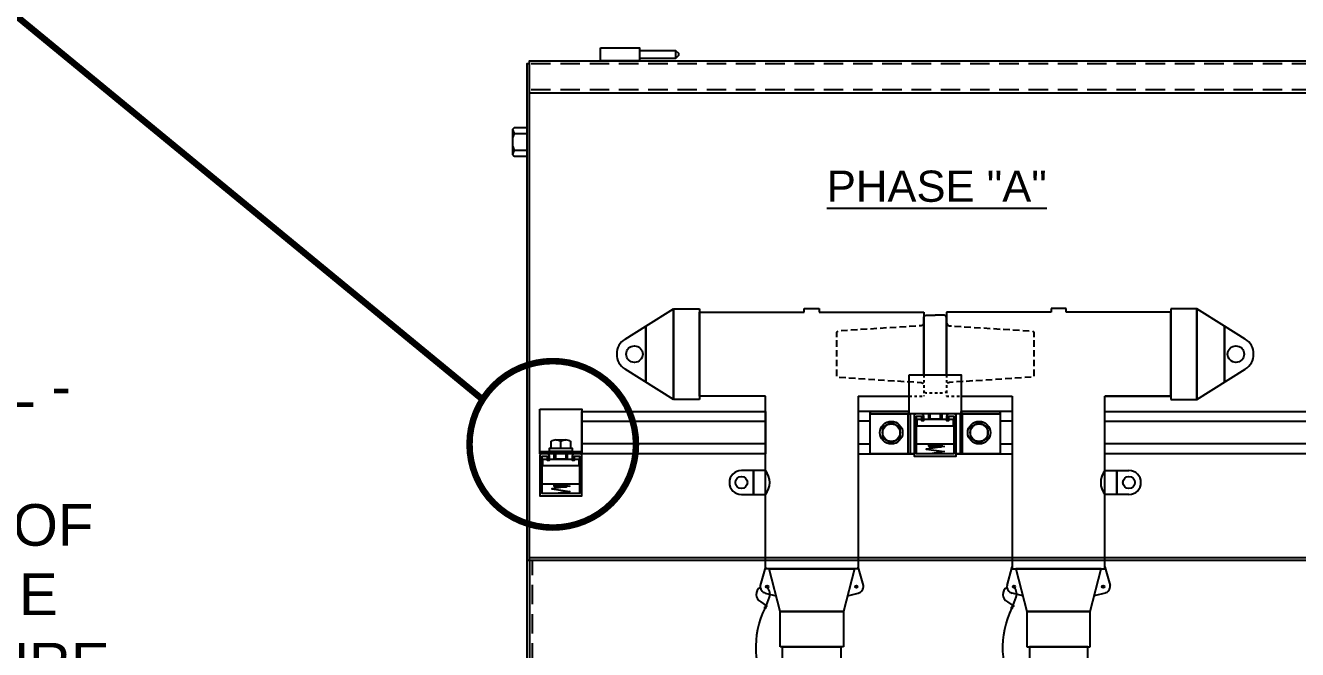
# Model space of a CAD drawing. Header units: feet. Extents: x -208 to 2089, y -974 to 342.
# Drawn here: x 187.01 to 235.92, y 102.44 to 126.43 of the extents above; entities that cross this region are included whole.
import ezdxf
from ezdxf import colors
from ezdxf.entities.mleader import LeaderData, LeaderLine
from ezdxf.math import Vec2, Vec3

# ---------------------------------------------------------------- set-up
doc = ezdxf.new("R2010")
doc.units = ezdxf.units.FT
doc.header["$MEASUREMENT"] = 0
doc.linetypes.add('HIDDEN', pattern=[0.375, 0.25, -0.125])
doc.linetypes.add('PHANTOM2', pattern=[1.25, 0.625, -0.125, 0.125, -0.125, 0.125, -0.125])
for name, color, linetype in [('E-DETL', 7, 'Continuous'), ('E-EQPM-ENCL', 8, 'Continuous'), ('E-EQPM-HRDW', 16, 'Continuous'), ('E-GRND', 3, 'Continuous'), ('G-ANNO-TEXT', 1, 'Continuous'), ('G-DETL-LINE', 153, 'PHANTOM2')]:
    doc.layers.add(name, color=color, linetype=linetype)
doc.styles.add('NEI-A', font='arial.ttf', dxfattribs={"height": 0.1})

msp = doc.modelspace()

# ---------------------------------------------------------------- linework, layer by layer
at = {"layer": 'E-DETL', "color": 41}
for p, q in [((210.86245, 114.86741), (211.93533, 115.53721)), ((210.86245, 114.86741), (211.93533, 115.53721)), ((211.93533, 115.53721), (211.93533, 112.049)), ((211.93533, 112.049), (211.93533, 115.53721)), ((211.93533, 115.53721), (212.93422, 115.53721)), ((211.93533, 115.53721), (211.93533, 112.049)), ((211.93533, 112.049), (211.93533, 115.53721)), ((211.93533, 115.53721), (212.93422, 115.53721)), ((212.93422, 115.53721), (212.93422, 112.049)), ((212.93422, 115.53721), (212.93422, 112.049)), ((216.95888, 115.41037), (216.95888, 115.54777)), ((216.95888, 115.54777), (217.53497, 115.54777)), ((216.95888, 115.41037), (216.95888, 115.54777)), ((216.95888, 115.54777), (217.53497, 115.54777)), ((217.53497, 115.54777), (217.53497, 115.41037)), ((217.53497, 115.54777), (217.53497, 115.41037)), ((227.02247, 115.54777), (226.44638, 115.54777)), ((226.44638, 115.54777), (226.44638, 115.41037)), ((227.02247, 115.54777), (226.44638, 115.54777)), ((226.44638, 115.54777), (226.44638, 115.41037)), ((227.02247, 115.41037), (227.02247, 115.54777)), ((227.02247, 115.41037), (227.02247, 115.54777)), ((231.04713, 115.53721), (231.04713, 112.049)), ((232.04602, 115.53721), (231.04713, 115.53721)), ((231.04713, 115.53721), (231.04713, 112.049)), ((232.04602, 115.53721), (231.04713, 115.53721)), ((233.1189, 114.86741), (232.04602, 115.53721)), ((232.04602, 115.53721), (232.04602, 112.049)), ((232.04602, 112.049), (232.04602, 115.53721)), ((233.1189, 114.86741), (232.04602, 115.53721)), ((232.04602, 115.53721), (232.04602, 112.049)), ((232.04602, 112.049), (232.04602, 115.53721)), ((212.93422, 115.41037), (216.95888, 115.41037)), ((212.93422, 112.17584), (212.93422, 115.41037)), ((212.93422, 115.41037), (216.95888, 115.41037)), ((212.93422, 112.17584), (212.93422, 115.41037)), ((217.53497, 115.41037), (221.55963, 115.41037)), ((217.53497, 115.41037), (221.55963, 115.41037)), ((221.55963, 115.41037), (221.55963, 112.99633)), ((221.55963, 115.41037), (221.55963, 112.99633)), ((226.44638, 115.41037), (222.42173, 115.41037)), ((222.42173, 115.41037), (222.42173, 112.99633)), ((226.44638, 115.41037), (222.42173, 115.41037)), ((222.42173, 115.41037), (222.42173, 112.99633)), ((231.04713, 115.41037), (227.02247, 115.41037)), ((231.04713, 115.41037), (227.02247, 115.41037)), ((231.04713, 112.17584), (231.04713, 115.41037)), ((231.04713, 112.17584), (231.04713, 115.41037)), ((210.068, 114.37144), (210.86245, 114.86741)), ((210.068, 114.37144), (210.86245, 114.86741)), ((210.86245, 114.86741), (210.86245, 112.71879)), ((210.86245, 112.71879), (210.86245, 114.86741)), ((210.86245, 114.86741), (210.86245, 112.71879)), ((210.86245, 112.71879), (210.86245, 114.86741)), ((233.91335, 114.37144), (233.1189, 114.86741)), ((233.1189, 114.86741), (233.1189, 112.71879)), ((233.1189, 112.71879), (233.1189, 114.86741)), ((233.91335, 114.37144), (233.1189, 114.86741)), ((233.1189, 114.86741), (233.1189, 112.71879)), ((233.1189, 112.71879), (233.1189, 114.86741)), ((211.93533, 112.049), (210.068, 113.21477)), ((211.93533, 112.049), (210.068, 113.21477)), ((232.04602, 112.049), (233.91335, 113.21477)), ((232.04602, 112.049), (233.91335, 113.21477)), ((212.93422, 112.049), (211.93533, 112.049)), ((212.93422, 112.049), (211.93533, 112.049)), ((215.46581, 112.17584), (212.93422, 112.17584)), ((215.46581, 112.17584), (212.93422, 112.17584)), ((215.46581, 105.53764), (215.46581, 112.17584)), ((215.46581, 105.53764), (215.46581, 112.17584)), ((219.02804, 112.17584), (219.02804, 105.53764)), ((219.02804, 112.17584), (220.99068, 112.17584)), ((219.02804, 112.17584), (219.02804, 105.53764)), ((219.02804, 112.17584), (220.99068, 112.17584)), ((222.99068, 112.17584), (224.95331, 112.17584)), ((222.99068, 112.17584), (224.95331, 112.17584)), ((224.95331, 112.17584), (224.95331, 105.53764)), ((224.95331, 112.17584), (224.95331, 105.53764)), ((228.51554, 105.53764), (228.51554, 112.17584)), ((228.51554, 112.17584), (231.04713, 112.17584)), ((228.51554, 105.53764), (228.51554, 112.17584)), ((228.51554, 112.17584), (231.04713, 112.17584)), ((231.04713, 112.049), (232.04602, 112.049)), ((231.04713, 112.049), (232.04602, 112.049)), ((215.00319, 109.31937), (214.54056, 109.31937)), ((215.00319, 109.31937), (214.54056, 109.31937)), ((215.46581, 109.31937), (215.00319, 109.31937)), ((215.00319, 109.31937), (215.00319, 108.39412)), ((215.00319, 108.39412), (215.00319, 109.31937)), ((215.46581, 109.31937), (215.00319, 109.31937)), ((215.00319, 109.31937), (215.00319, 108.39412)), ((215.00319, 108.39412), (215.00319, 109.31937)), ((228.51554, 109.31937), (228.97816, 109.31937)), ((228.51554, 109.31937), (228.97816, 109.31937)), ((228.97816, 109.31937), (228.97816, 108.39412)), ((228.97816, 108.39412), (228.97816, 109.31937)), ((228.97816, 109.31937), (229.44079, 109.31937)), ((228.97816, 109.31937), (228.97816, 108.39412)), ((228.97816, 108.39412), (228.97816, 109.31937)), ((228.97816, 109.31937), (229.44079, 109.31937)), ((214.54056, 108.39412), (215.46581, 108.39412)), ((214.54056, 108.39412), (215.46581, 108.39412)), ((229.44079, 108.39412), (228.51554, 108.39412)), ((229.44079, 108.39412), (228.51554, 108.39412)), ((215.46581, 105.62013), (215.26499, 104.89286)), ((215.46581, 105.62013), (215.26499, 104.89286)), ((218.88534, 105.53764), (215.46581, 105.53764)), ((218.88534, 105.53764), (215.46581, 105.53764)), ((215.60851, 105.53764), (218.88534, 105.53764)), ((216.03135, 103.89926), (215.60851, 105.53764)), ((215.60851, 105.53764), (218.88534, 105.53764)), ((216.03135, 103.89926), (215.60851, 105.53764)), ((218.88534, 105.53764), (218.4625, 103.89926)), ((218.88534, 105.53764), (218.4625, 103.89926)), ((219.02804, 105.53764), (218.88534, 105.53764)), ((219.02804, 105.53764), (218.88534, 105.53764)), ((219.22886, 104.89286), (219.02804, 105.62013)), ((219.22886, 104.89286), (219.02804, 105.62013)), ((224.75249, 104.89286), (224.95331, 105.62013)), ((224.75249, 104.89286), (224.95331, 105.62013)), ((224.95331, 105.53764), (225.09601, 105.53764)), ((224.95331, 105.53764), (225.09601, 105.53764)), ((225.09601, 105.53764), (225.51885, 103.89926)), ((228.37284, 105.53764), (225.09601, 105.53764)), ((225.09601, 105.53764), (228.51554, 105.53764)), ((225.09601, 105.53764), (225.51885, 103.89926)), ((228.37284, 105.53764), (225.09601, 105.53764)), ((225.09601, 105.53764), (228.51554, 105.53764)), ((227.95001, 103.89926), (228.37284, 105.53764)), ((227.95001, 103.89926), (228.37284, 105.53764)), ((228.51554, 105.62013), (228.71637, 104.89286)), ((228.51554, 105.62013), (228.71637, 104.89286)), ((215.46055, 104.60746), (215.87805, 104.49648)), ((215.46055, 104.60746), (215.87805, 104.49648)), ((218.61579, 104.49648), (219.0333, 104.60746)), ((218.61579, 104.49648), (219.0333, 104.60746)), ((225.36556, 104.49648), (224.94805, 104.60746)), ((225.36556, 104.49648), (224.94805, 104.60746)), ((228.5208, 104.60746), (228.1033, 104.49648)), ((228.5208, 104.60746), (228.1033, 104.49648)), ((218.4625, 103.89926), (216.03135, 103.89926)), ((216.03135, 102.53569), (216.03135, 103.89926)), ((216.03135, 103.89926), (218.4625, 103.89926)), ((218.4625, 103.89926), (216.03135, 103.89926)), ((216.03135, 102.53569), (216.03135, 103.89926)), ((216.03135, 103.89926), (218.4625, 103.89926)), ((218.4625, 103.89926), (218.4625, 102.53569)), ((218.4625, 103.89926), (218.4625, 102.53569)), ((225.51885, 103.89926), (225.51885, 102.53569)), ((227.95001, 103.89926), (225.51885, 103.89926)), ((225.51885, 103.89926), (227.95001, 103.89926)), ((225.51885, 103.89926), (225.51885, 102.53569)), ((227.95001, 103.89926), (225.51885, 103.89926)), ((225.51885, 103.89926), (227.95001, 103.89926)), ((227.95001, 102.53569), (227.95001, 103.89926)), ((227.95001, 102.53569), (227.95001, 103.89926)), ((218.36737, 102.53569), (216.03135, 102.53569)), ((218.36737, 102.53569), (216.03135, 102.53569)), ((216.12648, 101.76406), (216.12648, 102.53569)), ((216.12648, 102.53569), (218.36737, 102.53569)), ((216.12648, 101.76406), (216.12648, 102.53569)), ((216.12648, 102.53569), (218.36737, 102.53569)), ((218.36737, 102.53569), (218.36737, 101.76406)), ((218.4625, 102.53569), (218.36737, 102.53569)), ((218.36737, 102.53569), (218.36737, 101.76406)), ((218.4625, 102.53569), (218.36737, 102.53569)), ((225.51885, 102.53569), (225.61398, 102.53569)), ((225.51885, 102.53569), (225.61398, 102.53569)), ((225.61398, 102.53569), (225.61398, 101.76406)), ((227.85487, 102.53569), (225.61398, 102.53569)), ((225.61398, 102.53569), (227.95001, 102.53569)), ((225.61398, 102.53569), (225.61398, 101.76406)), ((227.85487, 102.53569), (225.61398, 102.53569)), ((225.61398, 102.53569), (227.95001, 102.53569)), ((227.85487, 101.76406), (227.85487, 102.53569)), ((227.85487, 101.76406), (227.85487, 102.53569))]:
    msp.add_line(p, q, dxfattribs=at)
at = {"layer": 'E-DETL', "color": 41, "linetype": 'HIDDEN', "ltscale": 0.25}
for p, q in [((221.55963, 112.99633), (221.55963, 112.17584)), ((221.55963, 112.99633), (221.55963, 112.17584)), ((222.42173, 112.99633), (222.42173, 112.17584)), ((222.42173, 112.99633), (222.42173, 112.17584)), ((220.99068, 112.17584), (221.55963, 112.17584)), ((220.99068, 112.17584), (221.55963, 112.17584)), ((222.42173, 112.17584), (222.99068, 112.17584)), ((222.42173, 112.17584), (222.99068, 112.17584))]:
    msp.add_line(p, q, dxfattribs=at)
at = {"layer": 'E-DETL', "color": 9, "linetype": 'HIDDEN', "flags": 128}
for points in [[(221.55963, 114.99572), (221.51415, 114.90504), (221.44608, 114.8823), (218.24655, 114.67808), (218.20122, 114.63274), (218.20122, 112.93087), (218.24655, 112.90813), (221.44608, 112.70391), (221.51415, 112.68117), (221.55963, 112.59049)], [(221.55963, 114.99572), (221.51415, 114.90504), (221.44608, 114.8823), (218.24655, 114.67808), (218.20122, 114.63274), (218.20122, 112.93087), (218.24655, 112.90813), (221.44608, 112.70391), (221.51415, 112.68117), (221.55963, 112.59049)], [(222.42173, 114.99572), (222.4672, 114.90504), (222.53528, 114.8823), (225.7348, 114.67808), (225.78013, 114.63274), (225.78013, 112.93087), (225.7348, 112.90813), (222.53528, 112.70391), (222.4672, 112.68117), (222.42173, 112.59049)], [(222.42173, 114.99572), (222.4672, 114.90504), (222.53528, 114.8823), (225.7348, 114.67808), (225.78013, 114.63274), (225.78013, 112.93087), (225.7348, 112.90813), (222.53528, 112.70391), (222.4672, 112.68117), (222.42173, 112.59049)]]:
    msp.add_lwpolyline(points, dxfattribs=at)
at = {"layer": 'E-DETL', "color": 41, "linetype": 'Continuous', "flags": 128}
for points in [[(221.55963, 112.99633), (221.55963, 114.99572), (221.55963, 115.19994), (221.58223, 115.26802), (221.6503, 115.29075), (221.99068, 115.29075)], [(221.55963, 112.99633), (221.55963, 114.99572), (221.55963, 115.19994), (221.58223, 115.26802), (221.6503, 115.29075), (221.99068, 115.29075)], [(222.42173, 112.99633), (222.42173, 114.99572), (222.42173, 115.19994), (222.39913, 115.26802), (222.33105, 115.29075), (221.99068, 115.29075)], [(222.42173, 112.99633), (222.42173, 114.99572), (222.42173, 115.19994), (222.39913, 115.26802), (222.33105, 115.29075), (221.99068, 115.29075)]]:
    msp.add_lwpolyline(points, dxfattribs=at)
at = {"layer": 'E-DETL', "color": 41, "linetype": 'HIDDEN', "ltscale": 0.25, "flags": 128}
msp.add_lwpolyline([(222.42173, 112.38627), (222.39913, 112.31819), (222.33105, 112.29546), (221.6503, 112.29546), (221.58223, 112.31819), (221.55963, 112.38627)], dxfattribs=at)
msp.add_lwpolyline([(222.42173, 112.38627), (222.39913, 112.31819), (222.33105, 112.29546), (221.6503, 112.29546), (221.58223, 112.31819), (221.55963, 112.38627)], dxfattribs=at)
at = {"layer": 'E-DETL', "color": 41}
for centre, radius in [((210.42905, 113.7931), 0.31711), ((210.42905, 113.7931), 0.31711), ((233.5523, 113.7931), 0.31711), ((233.5523, 113.7931), 0.31711), ((214.54056, 108.85674), 0.23131), ((214.54056, 108.85674), 0.23131), ((229.44079, 108.85674), 0.23131), ((229.44079, 108.85674), 0.23131), ((215.53123, 104.85314), 0.04887), ((215.53123, 104.85314), 0.04887), ((218.96262, 104.85314), 0.04887), ((218.96262, 104.85314), 0.04887), ((225.01873, 104.85314), 0.04887), ((225.01873, 104.85314), 0.04887), ((228.45013, 104.85314), 0.04887), ((228.45013, 104.85314), 0.04887)]:
    msp.add_circle(centre, radius, dxfattribs=at)
for centre, radius, start, end in [((210.42905, 113.7931), 0.68179, 121.97646, 179.999998), ((210.42905, 113.7931), 0.68179, 121.97646, 179.999998), ((233.5523, 113.7931), 0.68179, 0.000002, 58.02354), ((233.5523, 113.7931), 0.68179, 0.000002, 58.02354), ((210.42905, 113.7931), 0.68179, 180.000002, 238.02354), ((210.42905, 113.7931), 0.68179, 180.000002, 238.02354), ((233.5523, 113.7931), 0.68179, 301.97646, 359.999998), ((233.5523, 113.7931), 0.68179, 301.97646, 359.999998), ((214.54056, 108.85674), 0.46262, 90, 270), ((214.54056, 108.85674), 0.46262, 90, 270), ((214.88567, 108.85674), 0.74201, 321.429927, 38.570073), ((214.88567, 108.85674), 0.74201, 321.429927, 38.570073), ((229.09568, 108.85674), 0.74201, 141.429927, 218.570073), ((229.09568, 108.85674), 0.74201, 141.429927, 218.570073), ((229.44079, 108.85674), 0.46262, 270, 90), ((229.44079, 108.85674), 0.46262, 270, 90), ((215.52871, 104.86387), 0.26531, 173.72661, 214.419814), ((215.52871, 104.86387), 0.26531, 173.72661, 214.419814), ((215.52871, 104.86387), 0.26531, 214.419806, 255.11301), ((215.52871, 104.86387), 0.26531, 214.419806, 255.11301), ((218.96514, 104.86387), 0.26531, 284.88699, 325.580194), ((218.96514, 104.86387), 0.26531, 284.88699, 325.580194), ((218.96514, 104.86387), 0.26531, 325.580186, 6.27339), ((218.96514, 104.86387), 0.26531, 325.580186, 6.27339), ((225.01621, 104.86387), 0.26531, 173.72661, 214.419814), ((225.01621, 104.86387), 0.26531, 173.72661, 214.419814), ((225.01621, 104.86387), 0.26531, 214.419806, 255.11301), ((225.01621, 104.86387), 0.26531, 214.419806, 255.11301), ((228.45264, 104.86387), 0.26531, 284.88699, 325.580194), ((228.45264, 104.86387), 0.26531, 284.88699, 325.580194), ((228.45264, 104.86387), 0.26531, 325.580186, 6.27339), ((228.45264, 104.86387), 0.26531, 325.580186, 6.27339)]:
    msp.add_arc(centre, radius, start, end, dxfattribs=at)
at = {"layer": 'E-EQPM-ENCL', "color": 7, "ltscale": 5}
for points in [[(209.12828, 125.56127), (210.62593, 125.56127), (210.62593, 125.06201), (209.12828, 125.06201), (209.12828, 125.56127)], [(209.12828, 125.56127), (210.62593, 125.56127), (210.62593, 125.06201), (209.12828, 125.06201), (209.12828, 125.56127)], [(210.62593, 125.47046), (212.01016, 125.47046), (212.01016, 125.15282), (210.62593, 125.15282)], [(210.62593, 125.47046), (212.01016, 125.47046), (212.01016, 125.15282), (210.62593, 125.15282)], [(212.01016, 125.47046), (212.12358, 125.35704), (212.12358, 125.26623), (212.01016, 125.15282)], [(212.01016, 125.47046), (212.12358, 125.35704), (212.12358, 125.26623), (212.01016, 125.15282)], [(206.39895, 124.9486), (206.28554, 124.9486), (206.28554, 95.24532), (206.33088, 95.15451), (206.39895, 95.08644), (291.58226, 95.08644), (291.65034, 95.15451), (291.69581, 95.24532), (291.69581, 124.9486), (291.58226, 124.9486)], [(206.39895, 124.9486), (206.28554, 124.9486), (206.28554, 95.24532), (206.33088, 95.15451), (206.39895, 95.08644), (291.58226, 95.08644), (291.65034, 95.15451), (291.69581, 95.24532), (291.69581, 124.9486), (291.58226, 124.9486)], [(206.39895, 124.9486), (206.39895, 125.06214), (291.58226, 125.06214), (291.58226, 124.9486)], [(206.39895, 105.86501), (206.39895, 124.9486)], [(206.39895, 105.86501), (206.39895, 124.9486)], [(206.39895, 123.8368), (291.58226, 123.8368)], [(206.28554, 122.4979), (205.80901, 122.4979), (205.74094, 122.42982), (205.74094, 121.47677), (205.80901, 121.4087), (206.28554, 121.4087)], [(206.28554, 122.4979), (205.80901, 122.4979), (205.74094, 122.42982), (205.74094, 121.47677), (205.80901, 121.4087), (206.28554, 121.4087)], [(205.74094, 122.42982), (205.80223, 122.27107), (205.74094, 122.11232)], [(205.74094, 122.42982), (205.80223, 122.27107), (205.74094, 122.11232)], [(205.74094, 121.79428), (205.80223, 121.63552), (205.74094, 121.47677)], [(205.74094, 121.79428), (205.80223, 121.63552), (205.74094, 121.47677)], [(205.80223, 122.27107), (206.28554, 122.27107)], [(205.80223, 122.27107), (206.28554, 122.27107)], [(205.80223, 121.63552), (206.28554, 121.63552)], [(205.80223, 121.63552), (206.28554, 121.63552)], [(291.58226, 105.86501), (206.28554, 105.86501)], [(291.58226, 105.86501), (206.28554, 105.86501)], [(206.39895, 105.97843), (291.58226, 105.97843)], [(206.39895, 105.97843), (291.58226, 105.97843)]]:
    msp.add_lwpolyline(points, dxfattribs=at)
at = {"layer": 'E-EQPM-ENCL', "linetype": 'HIDDEN', "ltscale": 3}
for points in [[(291.58226, 124.9486), (206.39895, 124.9486)], [(291.58226, 123.95021), (206.39895, 123.95021)], [(206.51236, 95.17725), (206.51236, 105.86501)], [(206.51236, 95.17725), (206.51236, 105.86501)]]:
    msp.add_lwpolyline(points, dxfattribs=at)
at = {"layer": 'E-EQPM-ENCL'}
msp.add_lwpolyline([(206.39895, 105.86501), (206.39895, 95.24532)], dxfattribs=at)
msp.add_lwpolyline([(206.39895, 105.86501), (206.39895, 95.24532)], dxfattribs=at)
at = {"layer": 'E-EQPM-HRDW'}
for p, q in [((220.99068, 111.49634), (220.99068, 111.58634)), ((220.99068, 111.49634), (220.99068, 111.58634)), ((222.99068, 111.49634), (222.99068, 111.58634)), ((222.99068, 111.49634), (222.99068, 111.58634))]:
    msp.add_line(p, q, dxfattribs=at)
for points in [[(220.99068, 112.99633), (222.99068, 112.99633), (222.99068, 111.49633), (220.99068, 111.49633)], [(220.99068, 112.99633), (222.99068, 112.99633), (222.99068, 111.49633), (220.99068, 111.49633)], [(206.78554, 111.68004), (208.41054, 111.68004), (208.41054, 109.96504), (206.78554, 109.96504)], [(206.78554, 111.68004), (208.41054, 111.68004), (208.41054, 109.96504), (206.78554, 109.96504)], [(208.41054, 111.59004), (215.46581, 111.59004), (215.46581, 109.96504), (208.41054, 109.96504)], [(208.41054, 111.59004), (215.46581, 111.59004), (215.46581, 109.96504), (208.41054, 109.96504)], [(219.49068, 111.49634), (220.99068, 111.49634), (220.99068, 111.58634), (219.49068, 111.58634)], [(219.49068, 111.49634), (220.99068, 111.49634), (220.99068, 111.58634), (219.49068, 111.58634)], [(222.99068, 111.49634), (224.49068, 111.49634), (224.49068, 111.58634), (222.99068, 111.58634)], [(222.99068, 111.49634), (224.49068, 111.49634), (224.49068, 111.58634), (222.99068, 111.58634)], [(228.51554, 111.59004), (242.46581, 111.59004), (242.46581, 109.96504), (228.51554, 109.96504)], [(228.51554, 111.59004), (242.46581, 111.59004), (242.46581, 109.96504), (228.51554, 109.96504)], [(208.41054, 111.21504), (215.46581, 111.21504), (215.46581, 110.34004), (208.41054, 110.34004)], [(208.41054, 111.21504), (215.46581, 111.21504), (215.46581, 110.34004), (208.41054, 110.34004)], [(221.03568, 109.96134), (221.03568, 111.49634), (220.94568, 111.49634), (220.94568, 109.96134)], [(221.03568, 109.96134), (221.03568, 111.49634), (220.94568, 111.49634), (220.94568, 109.96134)], [(223.03568, 109.96134), (223.03568, 111.49634), (222.94568, 111.49634), (222.94568, 109.96134)], [(223.03568, 109.96134), (223.03568, 111.49634), (222.94568, 111.49634), (222.94568, 109.96134)], [(228.51554, 111.21504), (242.46581, 111.21504), (242.46581, 110.34004), (228.51554, 110.34004)], [(228.51554, 111.21504), (242.46581, 111.21504), (242.46581, 110.34004), (228.51554, 110.34004)]]:
    msp.add_lwpolyline(points, close=True, dxfattribs=at)
for points in [[(215.46581, 112.1758), (212.93422, 112.1758)], [(215.46581, 112.1758), (212.93422, 112.1758)], [(231.04713, 112.1758), (228.51554, 112.1758)], [(231.04713, 112.1758), (228.51554, 112.1758)], [(220.99068, 111.58638), (219.02804, 111.58638)], [(220.99068, 111.58638), (219.02804, 111.58638)], [(221.17818, 109.96134), (219.49068, 109.96134), (219.49068, 111.58634), (220.99068, 111.58634)], [(221.17818, 109.96134), (219.49068, 109.96134), (219.49068, 111.58634), (220.99068, 111.58634)], [(222.99068, 111.58634), (224.49068, 111.58634), (224.49068, 109.96134), (222.80318, 109.96134)], [(222.99068, 111.58634), (224.49068, 111.58634), (224.49068, 109.96134), (222.80318, 109.96134)], [(224.95332, 111.58638), (222.99068, 111.58638)], [(224.95332, 111.58638), (222.99068, 111.58638)], [(221.27193, 111.04143), (222.70943, 111.04143)], [(221.27193, 111.04143), (222.70943, 111.04143)], [(222.70943, 110.32624), (221.27193, 110.32624)], [(222.70943, 110.32624), (221.27193, 110.32624)], [(219.02804, 109.96138), (221.17818, 109.96138)], [(219.02804, 109.96138), (221.17818, 109.96138)], [(222.80318, 109.96138), (224.95332, 109.96138)], [(222.80318, 109.96138), (224.95332, 109.96138)], [(206.87929, 109.51014), (208.31679, 109.51014)], [(206.87929, 109.51014), (208.31679, 109.51014)], [(208.31679, 108.79495), (206.87929, 108.79495)], [(208.31679, 108.79495), (206.87929, 108.79495)]]:
    msp.add_lwpolyline(points, dxfattribs=at)
at = {"layer": 'E-EQPM-HRDW', "flags": 128}
for points in [[(219.49068, 111.21138), (219.02804, 111.21138)], [(219.49068, 111.21138), (219.02804, 111.21138)], [(221.30318, 111.04143), (221.30318, 111.29242), (221.45943, 111.29242), (221.45943, 111.24633), (221.55318, 111.24633), (221.55318, 111.29242), (222.42818, 111.29242), (222.42818, 111.24633), (222.52193, 111.24633), (222.52193, 111.29242), (222.67818, 111.29242), (222.67818, 111.04143)], [(221.30318, 111.04143), (221.30318, 111.29242), (221.45943, 111.29242), (221.45943, 111.24633), (221.55318, 111.24633), (221.55318, 111.29242), (222.42818, 111.29242), (222.42818, 111.24633), (222.52193, 111.24633), (222.52193, 111.29242), (222.67818, 111.29242), (222.67818, 111.04143)], [(222.20161, 111.29242), (222.20161, 111.49633), (222.24068, 111.49633), (222.24068, 111.29242), (221.74068, 111.29242), (221.74068, 111.49633), (221.77974, 111.49633), (221.77974, 111.29242)], [(222.20161, 111.29242), (222.20161, 111.49633), (222.24068, 111.49633), (222.24068, 111.29242), (221.74068, 111.29242), (221.74068, 111.49633), (221.77974, 111.49633), (221.77974, 111.29242)], [(224.95332, 111.21138), (224.49068, 111.21138)], [(224.95332, 111.21138), (224.49068, 111.21138)], [(206.78554, 110.05504), (208.41054, 110.05504)], [(206.78554, 110.05504), (208.41054, 110.05504)], [(219.49068, 110.33637), (219.02804, 110.33637)], [(219.49068, 110.33637), (219.02804, 110.33637)], [(221.74254, 110.32624), (222.33952, 110.24415), (221.64183, 110.14142), (222.33952, 110.04549), (221.79347, 109.96508)], [(221.74254, 110.32624), (222.33952, 110.24415), (221.64183, 110.14142), (222.33952, 110.04549), (221.79347, 109.96508)], [(222.24068, 110.32624), (222.24068, 110.25415), (222.20161, 110.21508), (221.77974, 110.21508), (221.74068, 110.25415), (221.74068, 110.32624)], [(221.77974, 110.32624), (221.77974, 110.25415), (221.74068, 110.25415), (222.24068, 110.25415), (222.20161, 110.25415), (222.20161, 110.32624)], [(222.24068, 110.32624), (222.24068, 110.25415), (222.20161, 110.21508), (221.77974, 110.21508), (221.74068, 110.25415), (221.74068, 110.32624)], [(221.77974, 110.32624), (221.77974, 110.25415), (221.74068, 110.25415), (222.24068, 110.25415), (222.20161, 110.25415), (222.20161, 110.32624)], [(224.95332, 110.33637), (224.49068, 110.33637)], [(224.95332, 110.33637), (224.49068, 110.33637)], [(206.91054, 109.51014), (206.91054, 109.76113), (207.06679, 109.76113), (207.06679, 109.71504), (207.16054, 109.71504), (207.16054, 109.76113), (208.03554, 109.76113), (208.03554, 109.71504), (208.12929, 109.71504), (208.12929, 109.76113), (208.28554, 109.76113), (208.28554, 109.51014)], [(206.91054, 109.51014), (206.91054, 109.76113), (207.06679, 109.76113), (207.06679, 109.71504), (207.16054, 109.71504), (207.16054, 109.76113), (208.03554, 109.76113), (208.03554, 109.71504), (208.12929, 109.71504), (208.12929, 109.76113), (208.28554, 109.76113), (208.28554, 109.51014)], [(207.80898, 109.76113), (207.80898, 109.96504), (207.84804, 109.96504), (207.84804, 109.76113), (207.34804, 109.76113), (207.34804, 109.96504), (207.38711, 109.96504), (207.38711, 109.76113)], [(207.80898, 109.76113), (207.80898, 109.96504), (207.84804, 109.96504), (207.84804, 109.76113), (207.34804, 109.76113), (207.34804, 109.96504), (207.38711, 109.96504), (207.38711, 109.76113)], [(207.34991, 108.79495), (207.94689, 108.71286), (207.2492, 108.61013), (207.94689, 108.5142), (207.40084, 108.43379)], [(207.34991, 108.79495), (207.94689, 108.71286), (207.2492, 108.61013), (207.94689, 108.5142), (207.40084, 108.43379)], [(207.84804, 108.79495), (207.84804, 108.72286), (207.80898, 108.68379), (207.38711, 108.68379), (207.34804, 108.72286), (207.34804, 108.79495)], [(207.38711, 108.79495), (207.38711, 108.72286), (207.34804, 108.72286), (207.84804, 108.72286), (207.80898, 108.72286), (207.80898, 108.79495)], [(207.84804, 108.79495), (207.84804, 108.72286), (207.80898, 108.68379), (207.38711, 108.68379), (207.34804, 108.72286), (207.34804, 108.79495)], [(207.38711, 108.79495), (207.38711, 108.72286), (207.34804, 108.72286), (207.84804, 108.72286), (207.80898, 108.72286), (207.80898, 108.79495)]]:
    msp.add_lwpolyline(points, dxfattribs=at)
for points in [[(220.64068, 110.96869), (220.30318, 111.16355), (219.96568, 110.96869), (219.96568, 110.57898), (220.30318, 110.38413), (220.64068, 110.57898)], [(220.64068, 110.96869), (220.30318, 111.16355), (219.96568, 110.96869), (219.96568, 110.57898), (220.30318, 110.38413), (220.64068, 110.57898)], [(224.01568, 110.9687), (223.67818, 111.16355), (223.34068, 110.9687), (223.34068, 110.57898), (223.67818, 110.38413), (224.01568, 110.57898)], [(224.01568, 110.9687), (223.67818, 111.16355), (223.34068, 110.9687), (223.34068, 110.57898), (223.67818, 110.38413), (224.01568, 110.57898)]]:
    msp.add_lwpolyline(points, close=True, dxfattribs=at)
for points in [[(221.45943, 111.40253), (221.45943, 111.24633), (221.55318, 111.24633), (221.55318, 111.40253, 0.19891237), (221.5257, 111.46886, 0.19891237), (221.45938, 111.49633), (221.27198, 111.49633, 0.19891237), (221.20565, 111.46886, 0.19891237), (221.17818, 111.40253), (221.17818, 109.87133), (222.80318, 109.87133), (222.80318, 111.40253, 0.19891237), (222.7757, 111.46886, 0.19891237), (222.70938, 111.49633), (222.52198, 111.49633, 0.19891237), (222.45565, 111.46886, 0.19891237), (222.42818, 111.40253), (222.42818, 111.24633), (222.52193, 111.24633), (222.52193, 111.40258), (222.70943, 111.40258), (222.70943, 109.96508), (221.27193, 109.96508), (221.27193, 111.40258), (221.45943, 111.40258)], [(221.45943, 111.40253), (221.45943, 111.24633), (221.55318, 111.24633), (221.55318, 111.40253, 0.19891237), (221.5257, 111.46886, 0.19891237), (221.45938, 111.49633), (221.27198, 111.49633, 0.19891237), (221.20565, 111.46886, 0.19891237), (221.17818, 111.40253), (221.17818, 109.87133), (222.80318, 109.87133), (222.80318, 111.40253, 0.19891237), (222.7757, 111.46886, 0.19891237), (222.70938, 111.49633), (222.52198, 111.49633, 0.19891237), (222.45565, 111.46886, 0.19891237), (222.42818, 111.40253), (222.42818, 111.24633), (222.52193, 111.24633), (222.52193, 111.40258), (222.70943, 111.40258), (222.70943, 109.96508), (221.27193, 109.96508), (221.27193, 111.40258), (221.45943, 111.40258)], [(207.06679, 109.87124), (207.06679, 109.71504), (207.16054, 109.71504), (207.16054, 109.87124, 0.19891237), (207.13307, 109.93757, 0.19891237), (207.06674, 109.96504), (206.87934, 109.96504, 0.19891237), (206.81302, 109.93757, 0.19891237), (206.78554, 109.87124), (206.78554, 108.34004), (208.41054, 108.34004), (208.41054, 109.87124, 0.19891237), (208.38307, 109.93757, 0.19891237), (208.31674, 109.96504), (208.12934, 109.96504, 0.19891237), (208.06302, 109.93757, 0.19891237), (208.03554, 109.87124), (208.03554, 109.71504), (208.12929, 109.71504), (208.12929, 109.87129), (208.31679, 109.87129), (208.31679, 108.43379), (206.87929, 108.43379), (206.87929, 109.87129), (207.06679, 109.87129)], [(207.06679, 109.87124), (207.06679, 109.71504), (207.16054, 109.71504), (207.16054, 109.87124, 0.19891237), (207.13307, 109.93757, 0.19891237), (207.06674, 109.96504), (206.87934, 109.96504, 0.19891237), (206.81302, 109.93757, 0.19891237), (206.78554, 109.87124), (206.78554, 108.34004), (208.41054, 108.34004), (208.41054, 109.87124, 0.19891237), (208.38307, 109.93757, 0.19891237), (208.31674, 109.96504), (208.12934, 109.96504, 0.19891237), (208.06302, 109.93757, 0.19891237), (208.03554, 109.87124), (208.03554, 109.71504), (208.12929, 109.71504), (208.12929, 109.87129), (208.31679, 109.87129), (208.31679, 108.43379), (206.87929, 108.43379), (206.87929, 109.87129), (207.06679, 109.87129)]]:
    msp.add_lwpolyline(points, format="xyb", close=True, dxfattribs=at)
msp.add_lwpolyline([(207.59804, 110.18004), (208.03254, 110.18004), (208.03254, 110.05504), (207.16354, 110.05504), (207.16354, 110.18004), (207.59804, 110.18004), (207.59804, 110.43897, 0.13496053), (207.40318, 110.49254, 0.13496053), (207.20833, 110.43897), (207.20833, 110.18004), (207.98775, 110.18004), (207.98775, 110.43897, 0.13496053), (207.79289, 110.49254, 0.13496053), (207.59804, 110.43897, 0.13496053), (207.40318, 110.49254), (207.79289, 110.49254)], format="xyb", dxfattribs=at)
msp.add_lwpolyline([(207.59804, 110.18004), (208.03254, 110.18004), (208.03254, 110.05504), (207.16354, 110.05504), (207.16354, 110.18004), (207.59804, 110.18004), (207.59804, 110.43897, 0.13496053), (207.40318, 110.49254, 0.13496053), (207.20833, 110.43897), (207.20833, 110.18004), (207.98775, 110.18004), (207.98775, 110.43897, 0.13496053), (207.79289, 110.49254, 0.13496053), (207.59804, 110.43897, 0.13496053), (207.40318, 110.49254), (207.79289, 110.49254)], format="xyb", dxfattribs=at)
at = {"layer": 'E-EQPM-HRDW'}
for centre, radius in [((220.30318, 110.77384), 0.4345), ((220.30318, 110.77384), 0.4345), ((220.30318, 110.77384), 0.3375), ((220.30318, 110.77384), 0.3375), ((223.67818, 110.77384), 0.4345), ((223.67818, 110.77384), 0.4345), ((223.67818, 110.77384), 0.3375), ((223.67818, 110.77384), 0.3375)]:
    msp.add_circle(centre, radius, dxfattribs=at)
at = {"layer": 'E-GRND', "flags": 128}
for points in [[(219.92144, 99.05946), (218.51124, 99.11967, -0.55656212), (215.46097, 104.03863), (215.61595, 104.4499)], [(219.92144, 99.05946), (218.51124, 99.11967, -0.55656212), (215.46097, 104.03863), (215.61595, 104.4499)], [(229.40895, 99.05946), (227.99874, 99.11967, -0.55656212), (224.94847, 104.03863), (225.10345, 104.4499)], [(229.40895, 99.05946), (227.99874, 99.11967, -0.55656212), (224.94847, 104.03863), (225.10345, 104.4499)]]:
    msp.add_lwpolyline(points, format="xyb", dxfattribs=at)
at = {"layer": 'E-GRND', "linetype": 'Continuous', "flags": 128}
for points in [[(215.2834, 104.27008), (215.52154, 104.1063), (215.46574, 104.11756), (215.49347, 104.08897), (215.45952, 104.09601), (215.48727, 104.06746), (215.45331, 104.07446), (215.48105, 104.04591), (215.4471, 104.0529), (215.47484, 104.02436), (215.40348, 104.03923)], [(215.2834, 104.27008), (215.52154, 104.1063), (215.46574, 104.11756), (215.49347, 104.08897), (215.45952, 104.09601), (215.48727, 104.06746), (215.45331, 104.07446), (215.48105, 104.04591), (215.4471, 104.0529), (215.47484, 104.02436), (215.40348, 104.03923)], [(224.7709, 104.27008), (225.00904, 104.1063), (224.95324, 104.11756), (224.98097, 104.08897), (224.94703, 104.09601), (224.97477, 104.06746), (224.94081, 104.07446), (224.96856, 104.04591), (224.9346, 104.0529), (224.96234, 104.02436), (224.89098, 104.03923)], [(224.7709, 104.27008), (225.00904, 104.1063), (224.95324, 104.11756), (224.98097, 104.08897), (224.94703, 104.09601), (224.97477, 104.06746), (224.94081, 104.07446), (224.96856, 104.04591), (224.9346, 104.0529), (224.96234, 104.02436), (224.89098, 104.03923)]]:
    msp.add_lwpolyline(points, dxfattribs=at)
at = {"layer": 'E-GRND', "linetype": 'Continuous'}
for centre, radius, start, end in [((215.42609, 104.55559), 0.31918, 120.384094, 243.444312), ((215.42609, 104.55559), 0.31918, 120.384094, 243.444312), ((215.28348, 104.57627), 0.35567, 339.188297, 55.467457), ((215.28348, 104.57627), 0.35567, 339.188297, 55.467457), ((224.9136, 104.55559), 0.31918, 120.384094, 243.444312), ((224.9136, 104.55559), 0.31918, 120.384094, 243.444312), ((224.77098, 104.57627), 0.35567, 339.188297, 55.467457), ((224.77098, 104.57627), 0.35567, 339.188297, 55.467457)]:
    msp.add_arc(centre, radius, start, end, dxfattribs=at)
at = {"layer": 'G-DETL-LINE', "const_width": 0.25, "flags": 128}
msp.add_lwpolyline([(204.59158, 112.04889), (184.39658, 128.65429)], dxfattribs=at)
at = {"layer": 'G-DETL-LINE', "const_width": 0.25}
msp.add_lwpolyline([(204.0874, 110.32478, 1), (210.4874, 110.32478, 1)], format="xyb", close=True, dxfattribs=at)

# ---------------------------------------------------------------- texts
at = {"layer": 'G-ANNO-TEXT', "insert": (222.05344, 120.23959), "char_height": 1.2, "attachment_point": 5, "style": 'NEI-A'}
msp.add_mtext_dynamic_manual_height_columns('{\\LPHASE "A"}', width=10.6148772, gutter_width=0.54688, heights=[0], dxfattribs=at)

# ---------------------------------------------------------------- leaders
at = {"layer": 'G-ANNO-TEXT'}
ml = msp.add_multileader_mtext('Standard', dxfattribs=at)
ml.set_content('SUPPORT CHANNEL - SECURE TO ENCLOSURE WALL OF STRUCTURE OR USE EXISTING ENCLOSURE SUPPORT STRUT BRACKETS', color=256, style='NEI-A')
ml.set_leader_properties()
ml.build(insert=Vec2(0, 0))
ml.multileader.update_dxf_attribs({"dogleg_length": 0.0625, "arrow_head_size": 1})
ctx = ml.context
ctx.base_point, ctx.char_height, ctx.arrow_head_size, ctx.landing_gap_size, ctx.plane_origin = Vec3(165.22496, 112.5485), 1.6, 1, 0.0625, Vec3(140.79489, 127.06581)
notes = []
notes.append((ctx, [(0, (1, 1, 0), (165.16246, 112.5485), (1, 0), 0.0625, [(0, [(164.3534, 123.57883)], 0, [])])]))
ctx.mtext.insert, ctx.mtext.width, ctx.mtext.flow_direction = Vec3(165.28746, 113.36214), 25.00875, 5
for ctx, leaders in notes:
    for number, flags, end, landing, length, lines in leaders:
        leader = LeaderData()
        leader.index, (leader.has_last_leader_line, leader.has_dogleg_vector, leader.attachment_direction) = number, flags
        leader.last_leader_point, leader.dogleg_vector, leader.dogleg_length = Vec3(end), Vec3(landing), length
        for number, points, colour, breaks in lines:
            line = LeaderLine()
            line.index, line.vertices, line.color, line.breaks = number, Vec3.list(points), colors.encode_raw_color(colour), breaks
            leader.lines.append(line)
        ctx.leaders.append(leader)

doc.saveas('drawing.dxf')
